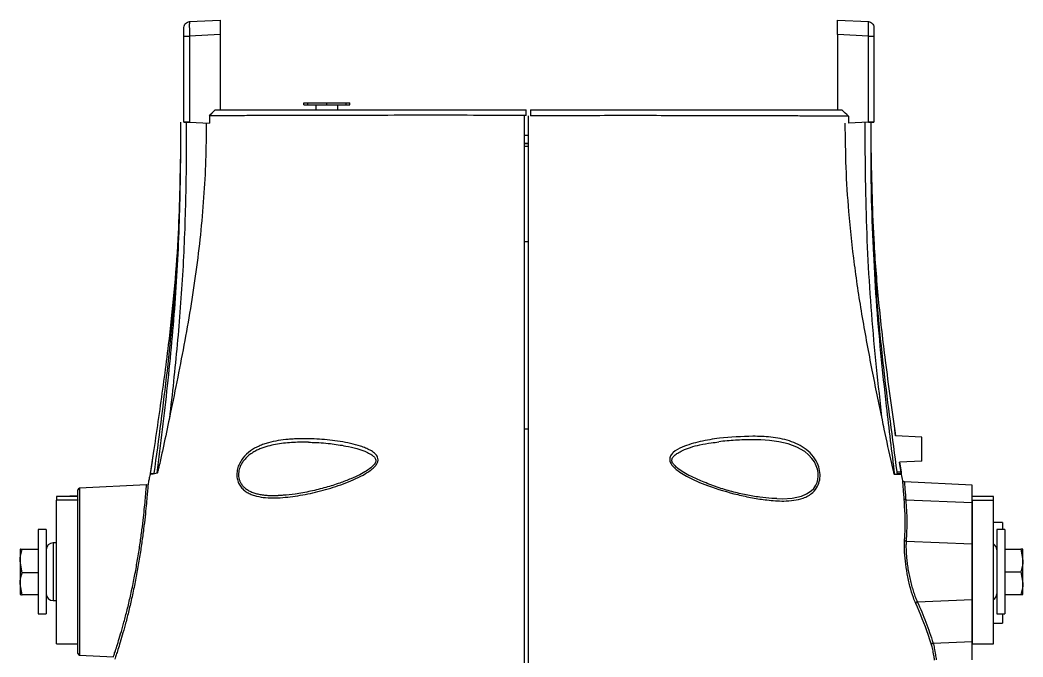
# Model space of a CAD drawing. Extents: x 5 to 346, y -5 to 215.
# Drawn here: x 326.54 to 335.25, y 74.16 to 79.7 of the extents above; entities that cross this region are included whole.
import ezdxf

# ---------------------------------------------------------------- set-up
doc = ezdxf.new("R2010")
doc.units = 0
doc.header["$LTSCALE"] = 0.5
doc.header["$MEASUREMENT"] = 0
doc.layers.get('0').update_dxf_attribs({"linetype": 'CONTINUOUS'})
doc.layers.add('RISER', color=7, linetype='CONTINUOUS')

# ---------------------------------------------------------------- blocks, each defined once
blk = doc.blocks.new('ColorSource Par (top)')
at = {"layer": 'RISER'}
for p, q in [((-2.9279, 4.7863), (-2.6602, 4.8003)), ((2.7048, 4.8003), (2.9724, 4.7863)), ((-2.9752, 3.9152), (-2.9752, 4.6614)), ((-2.6602, 4.6755), (-2.9279, 4.6614)), ((-2.9279, 4.6614), (-2.9279, 3.9152)), ((-2.6602, 4.6755), (-2.6602, 4.0185)), ((2.7048, 4.6755), (2.7048, 4.0185)), ((2.9724, 4.6614), (2.7048, 4.6755)), ((2.9724, 3.9152), (2.9724, 4.6614)), ((3.0198, 4.6614), (3.0198, 3.9152)), ((-2.7547, 3.9681), (-2.7047, 4.0185)), ((-1.9332, 4.0642), (-1.9332, 4.0792)), ((-1.9332, 4.0792), (-1.8996, 4.0792)), ((-1.9332, 4.0642), (-1.8996, 4.0642)), ((-1.8996, 4.0642), (-1.8996, 4.0792)), ((-1.8996, 4.0792), (-1.7332, 4.0792)), ((-1.8996, 4.0642), (-1.7332, 4.0642)), ((-1.8277, 4.0185), (-1.8277, 4.0642)), ((-1.7332, 4.0642), (-1.7332, 4.0792)), ((-1.7332, 4.0792), (-1.5668, 4.0792)), ((-1.7332, 4.0642), (-1.5668, 4.0642)), ((-1.7309, 4.0185), (-0.0808, 4.0185)), ((-1.6387, 4.0185), (-1.6387, 4.0642)), ((-1.5668, 4.0642), (-1.5668, 4.0792)), ((-1.5668, 4.0792), (-1.5332, 4.0792)), ((-1.5668, 4.0642), (-1.5332, 4.0642)), ((-1.5332, 4.0642), (-1.5332, 4.0792)), ((-0.0808, 4.0185), (-0.0002, 4.0185)), ((-0.0002, 3.9689), (-0.0002, 4.0185)), ((0.0348, 4.0185), (0.0348, 3.9678)), ((-2.7548, 3.9682), (-2.7545, 3.9037)), ((-2.9752, 3.9127), (-2.9752, 3.9152)), ((-2.9279, 3.9152), (-2.9278, 3.9127)), ((-2.9278, 3.9127), (-2.7545, 3.9037)), ((2.9724, 3.9127), (2.799, 3.9037)), ((2.9724, 3.9127), (2.9724, 3.9152)), ((3.0198, 3.9152), (3.0198, 3.9127)), ((0.0175, 3.7962), (-0.0175, 3.7962)), ((-0.0175, 3.7293), (0.0175, 3.7299)), ((-0.0175, 3.7265), (0.0175, 3.7271)), ((0.0175, 3.6999), (-0.0175, 3.6993)), ((-0.0175, 2.8739), (0.0175, 2.874)), ((-0.0175, 1.2463), (0.0175, 1.246)), ((-0.0175, 1.2461), (0.0175, 1.2456)), ((3.2096, 1.1863), (3.202, 1.2383)), ((3.4375, 1.1743), (3.2092, 1.1863)), ((3.4375, 0.9647), (3.4375, 1.1743)), ((-3.237, 1.07), (-3.2685, 0.8582)), ((3.4375, 0.9647), (3.2437, 0.9545)), ((3.2218, 0.8725), (3.2563, 0.8707)), ((3.2437, 0.9545), (3.2563, 0.8707)), ((3.2599, 0.8492), (3.2441, 0.9546)), ((3.2584, 0.8556), (3.2255, 0.8573)), ((3.8733, 0.7546), (3.2855, 0.7854)), ((-3.8975, 0.6267), (-3.8975, 0.7141)), ((-3.301, 0.7596), (-3.8833, 0.7291)), ((-3.8833, 0.7291), (-3.8833, -0.7224)), ((3.8733, 0.6043), (3.8733, 0.7546)), ((-3.8975, 0.6562), (-4.0845, 0.6562)), ((-4.0845, 0.6562), (-4.0845, 0.6267)), ((-3.8975, 0.6267), (-4.0845, 0.6267)), ((-4.0845, -0.6233), (-4.0845, 0.6267)), ((-3.8975, 0.6269), (-3.8975, 0.6267)), ((-3.8975, 0.576), (-3.8975, 0.6267)), ((3.2978, 0.6284), (3.8733, 0.6043)), ((4.0603, 0.6562), (3.8733, 0.6562)), ((3.8733, 0.6267), (3.8733, 0.6562)), ((3.8733, 0.6267), (3.8733, -0.6233)), ((3.8733, 0.6267), (4.0603, 0.6267)), ((4.0603, 0.6267), (4.0603, 0.6562)), ((4.0603, -0.6233), (4.0603, 0.6267)), ((-3.8975, -0.573), (-3.8975, 0.576)), ((3.8733, 0.2443), (3.8733, 0.6043)), ((-4.1725, 0.3708), (-4.2425, 0.3708)), ((-4.2425, 0.3708), (-4.2425, -0.3641)), ((-4.1725, 0.3708), (-4.1725, -0.3641)), ((4.1383, 0.4308), (4.0603, 0.4308)), ((4.1583, 0.3708), (4.0883, 0.3708)), ((4.0883, 0.3708), (4.0883, -0.3642)), ((4.1383, 0.4308), (4.1383, 0.3683)), ((4.1583, 0.3708), (4.1583, -0.3642)), ((3.3008, 0.2683), (3.8733, 0.2443)), ((-4.4, 0.2), (-4.3997, 0.2003)), ((-4.4, 0.2), (-4.4, 0.095)), ((-4.2425, 0.1956), (-4.3824, 0.1956)), ((-4.0845, 0.2551), (-4.1135, 0.2545)), ((-4.1135, 0.2545), (-4.1135, -0.2479)), ((3.8733, -0.2377), (3.8733, 0.2443)), ((4.1583, 0.2002), (4.2982, 0.2002)), ((4.2982, 0.2002), (4.3158, 0.1017)), ((4.3158, 0.1017), (4.3158, 0.2002)), ((-4.3824, -0.0056), (-4.4, 0.095)), ((-4.4, 0.095), (-4.4, -0.1017)), ((4.3158, -0.0951), (4.3158, 0.1017)), ((4.1583, 0.0033), (4.2982, 0.0033)), ((4.2982, 0.0033), (4.3158, -0.0951)), ((-4.2425, -0.0056), (-4.3824, -0.0056)), ((-4.3824, -0.1978), (-4.4, -0.1017)), ((-4.4, -0.1017), (-4.4, -0.1935)), ((4.3158, -0.1935), (4.3158, -0.0951)), ((-4.4, -0.1935), (-4.3999, -0.1937)), ((-4.2425, -0.1978), (-4.3824, -0.1978)), ((-4.1135, -0.2479), (-4.0845, -0.2484)), ((3.3979, -0.2576), (3.8733, -0.2377)), ((3.8733, -0.603), (3.8733, -0.2377)), ((4.1583, -0.1935), (4.2982, -0.1935)), ((-4.2425, -0.3641), (-4.2425, -0.3642)), ((-4.2425, -0.3642), (-4.1725, -0.3642)), ((-4.1725, -0.3641), (-4.1725, -0.3642)), ((4.0883, -0.3642), (4.1583, -0.3642)), ((4.1383, -0.3642), (4.1383, -0.4442)), ((4.0603, -0.4442), (4.1383, -0.4442)), ((-3.8975, -0.6233), (-3.8975, -0.573)), ((3.5351, -0.6171), (3.8733, -0.603)), ((3.8733, -0.7624), (3.8733, -0.603)), ((-4.0845, -0.6233), (-3.8975, -0.6233)), ((-3.8975, -0.7075), (-3.8975, -0.6233)), ((3.8733, -0.6233), (4.0603, -0.6233)), ((-3.8833, -0.7224), (-3.5889, -0.7379))]:
    blk.add_line(p, q, dxfattribs=at)
at = {"layer": 'RISER', "flags": 128}
for points in [[(-2.7548, 3.9682), (-2.7423, 3.9808), (-2.7298, 3.9933), (-2.7048, 4.0185)], [(2.7992, 3.9646), (2.785, 3.9781), (2.7708, 3.9916), (2.7425, 4.0185)], [(-2.7547, 3.9681), (-2.7547, 3.9682), (-2.7548, 3.9682)], [(-2.9752, 3.9127), (-2.9743, 3.9127), (-2.9717, 3.9127), (-2.9673, 3.9127), (-2.9615, 3.9127), (-2.9544, 3.9127), (-2.9462, 3.9127), (-2.9372, 3.9127), (-2.9278, 3.9127)], [(2.1765, 0.6396), (2.2259, 0.6383), (2.3104, 0.6437), (2.3916, 0.6614), (2.4347, 0.6794), (2.4744, 0.7055), (2.4972, 0.7282), (2.5164, 0.7562), (2.5268, 0.7794), (2.5339, 0.8056), (2.537, 0.8343), (2.5356, 0.8651), (2.5298, 0.8948), (2.5198, 0.9245), (2.503, 0.9578), (2.4815, 0.9888), (2.4523, 1.0203), (2.4191, 1.0477), (2.3503, 1.0875), (2.2741, 1.1156), (2.1955, 1.1337), (2.114, 1.1446), (2.0387, 1.1496), (1.9622, 1.1511), (1.9622, 1.1511)]]:
    blk.add_lwpolyline(points, dxfattribs=at)
at = {"layer": 'RISER'}
for centre, radius, start, end in [((-2.9515, 13.6559), 9.7407, 269.86064, 270.13936), ((-3.8825, 0.7141), 0.015, 93, 180), ((-3.8996, -4.4784), 5.1379, 89.97612, 92.06191), ((3.297, 0.6423), 0.0139, 201.09312, 273.50806), ((3.3011, 0.2834), 0.0151, 202.63097, 269.12065), ((-4.1125, 0.1946), 0.06, 91, 180), ((4.0283, 0.1945), 0.06, 0, 57.76905), ((-4.1125, -0.1879), 0.06, 180, 269), ((3.4002, -0.2736), 0.0161, 98.34124, 174.27943), ((4.0283, -0.1878), 0.06, 302.23095, 0), ((3.5362, -0.6322), 0.0151, 94.17243, 177.00552), ((-3.8825, -0.7075), 0.015, 180, 267)]:
    blk.add_arc(centre, radius, start, end, dxfattribs=at)
for points, knots in [([(-2.6602, 4.8003), (-2.6602, 4.7992), (-2.6602, 4.7977), (-2.6602, 4.7837), (-2.6602, 4.7698), (-2.6602, 4.7516), (-2.6602, 4.7206), (-2.6602, 4.694), (-2.6602, 4.6755)], [0, 0, 0, 0, 0.273164, 0.38987, 0.5, 0.61013, 0.726835, 1, 1, 1, 1]), ([(2.7048, 4.6755), (2.7048, 4.6789), (2.7048, 4.6855), (2.7048, 4.6953), (2.7048, 4.7046), (2.7048, 4.7135), (2.7048, 4.722), (2.7048, 4.73), (2.7048, 4.7376), (2.7048, 4.7448), (2.7048, 4.7515), (2.7048, 4.7578), (2.7048, 4.7637), (2.7048, 4.7691), (2.7048, 4.7741), (2.7048, 4.7787), (2.7048, 4.7828), (2.7048, 4.7865), (2.7048, 4.7898), (2.7048, 4.7926), (2.7048, 4.795), (2.7048, 4.7969), (2.7048, 4.7984), (2.7048, 4.7995), (2.7048, 4.8002), (2.7048, 4.8002), (2.7048, 4.8003)], [0, 0, 0, 0, 0.050284, 0.098526, 0.144832, 0.189324, 0.232139, 0.273432, 0.313373, 0.352151, 0.389974, 0.427064, 0.463657, 0.5, 0.536342, 0.572936, 0.610026, 0.647849, 0.686627, 0.726568, 0.76786, 0.810676, 0.855168, 0.901474, 0.949715, 1, 1, 1, 1]), ([(-2.9752, 4.6614), (-2.9752, 4.6685), (-2.9752, 4.6839), (-2.9752, 4.7037), (-2.9752, 4.7189), (-2.9752, 4.728), (-2.9752, 4.7352), (-2.9752, 4.7359), (-2.9752, 4.7363)], [0, 0, 0, 0, 0.172101, 0.372363, 0.483949, 0.595481, 0.733863, 1, 1, 1, 1]), ([(-2.9279, 4.7863), (-2.9279, 4.7863), (-2.928, 4.7863), (-2.9283, 4.784), (-2.9288, 4.7718), (-2.929, 4.7532), (-2.9287, 4.7249), (-2.9282, 4.6932), (-2.9279, 4.6708), (-2.9279, 4.6614), (-2.9279, 4.6614)], [0, 0, 0, 0, 0.000012, 0.223504, 0.372081, 0.522631, 0.666136, 0.861239, 0.999988, 1, 1, 1, 1]), ([(2.9724, 4.6614), (2.9726, 4.6783), (2.9728, 4.6953), (2.9731, 4.7196), (2.9732, 4.7274), (2.9734, 4.7423), (2.9735, 4.749), (2.9735, 4.761), (2.9734, 4.766), (2.9732, 4.7743), (2.9731, 4.7775), (2.9728, 4.7846), (2.9726, 4.7863), (2.9724, 4.7863)], [0, 0, 0, 0, 0.25, 0.25, 0.375, 0.375, 0.5, 0.5, 0.625, 0.625, 0.75, 0.75, 1, 1, 1, 1]), ([(2.9724, 4.7863), (2.9787, 4.7859), (2.985, 4.7844), (2.9964, 4.7791), (3.0017, 4.7753), (3.0104, 4.7662), (3.0139, 4.7607), (3.0186, 4.749), (3.0198, 4.7427), (3.0198, 4.7363)], [0, 0, 0, 0, 0.25, 0.25, 0.5, 0.5, 0.75, 0.75, 1, 1, 1, 1]), ([(3.0198, 4.7363), (3.0198, 4.7363), (3.0198, 4.7356), (3.0198, 4.7322), (3.0198, 4.7306), (3.0198, 4.7263), (3.0198, 4.7234), (3.0198, 4.7161), (3.0198, 4.7116), (3.0198, 4.7022), (3.0198, 4.6973), (3.0198, 4.6821), (3.0198, 4.6718), (3.0198, 4.6614)], [0, 0, 0, 0, 0.25, 0.25, 0.375, 0.375, 0.5, 0.5, 0.625, 0.625, 0.75, 0.75, 1, 1, 1, 1]), ([(2.9724, 4.6614), (2.9787, 4.6614), (2.985, 4.6614), (2.9964, 4.6614), (3.0017, 4.6614), (3.0104, 4.6614), (3.0139, 4.6614), (3.0186, 4.6614), (3.0198, 4.6614), (3.0198, 4.6614)], [0, 0, 0, 0, 0.25, 0.25, 0.5, 0.5, 0.75, 0.75, 1, 1, 1, 1]), ([(-2.7047, 4.0185), (-2.7039, 4.0185), (-2.7022, 4.0185), (-2.6875, 4.0185), (-2.6638, 4.0185), (-2.6316, 4.0185), (-2.5935, 4.0185), (-2.5452, 4.0185), (-2.486, 4.0185), (-2.4159, 4.0185), (-2.3355, 4.0185), (-2.2461, 4.0185), (-2.1397, 4.0185), (-2.0153, 4.0185), (-1.8746, 4.0185), (-1.7787, 4.0185), (-1.7309, 4.0185)], [0, 0, 0, 0, 0.083513, 0.166323, 0.248892, 0.31155, 0.374168, 0.436542, 0.499362, 0.561688, 0.62381, 0.686649, 0.749183, 0.831492, 0.916017, 1, 1, 1, 1]), ([(0.0348, 4.0185), (0.0535, 4.0185), (0.1277, 4.0185), (0.3131, 4.0185), (0.7019, 4.0185), (1.0912, 4.0185), (1.4245, 4.0185), (1.5635, 4.0185), (1.674, 4.0185), (1.7365, 4.0185), (1.778, 4.0185), (1.8057, 4.0185), (1.8541, 4.0185), (1.9174, 4.0185), (1.9996, 4.0185), (2.0812, 4.0185), (2.1664, 4.0185), (2.2438, 4.0185), (2.3175, 4.0185), (2.375, 4.0185), (2.4182, 4.0185), (2.4593, 4.0185), (2.5028, 4.0185), (2.5466, 4.0185), (2.5888, 4.0185), (2.6296, 4.0185), (2.6744, 4.0185), (2.7114, 4.0185), (2.7353, 4.0185), (2.7415, 4.0185), (2.7423, 4.0185), (2.7424, 4.0185), (2.7424, 4.0185), (2.7425, 4.0185), (2.7425, 4.0185)], [0, 0, 0, 0, 0.016171, 0.064202, 0.160265, 0.352391, 0.400904, 0.448453, 0.472605, 0.496483, 0.502486, 0.508486, 0.520467, 0.544389, 0.563538, 0.592415, 0.616802, 0.641163, 0.665385, 0.689713, 0.701987, 0.714194, 0.73843, 0.757814, 0.777327, 0.806609, 0.835668, 0.884243, 0.932816, 0.981065, 0.987094, 0.990109, 0.993124, 1, 1, 1, 1]), ([(-1.7329, 3.9707), (-1.8067, 3.9705), (-1.9553, 3.9701), (-2.1358, 3.9697), (-2.2712, 3.9694), (-2.366, 3.9691), (-2.4514, 3.9688), (-2.5258, 3.9686), (-2.5884, 3.9684), (-2.6559, 3.9682), (-2.7129, 3.968), (-2.749, 3.968), (-2.7528, 3.9681), (-2.7547, 3.9681)], [0, 0, 0, 0, 0.124274, 0.250045, 0.313348, 0.377227, 0.440503, 0.50388, 0.567499, 0.630307, 0.755197, 0.877835, 1, 1, 1, 1]), ([(-0.0357, 3.971), (-0.3185, 3.9715), (-0.8843, 3.9725), (-1.45, 3.9713), (-1.7329, 3.9707)], [0, 0, 0, 0, 0.499991, 1, 1, 1, 1]), ([(-0.0002, 3.9689), (-0.0036, 3.9691), (-0.0154, 3.9698), (-0.0272, 3.9705), (-0.0357, 3.971)], [0, 0, 0, 0, 0.281163, 1, 1, 1, 1]), ([(-0.0175, 3.9678), (-0.0175, 3.8357), (-0.0175, 3.7044), (-0.0175, 3.4433), (-0.0175, 3.3135), (-0.0175, 3.0554), (-0.0175, 2.927), (-0.0175, 2.6716), (-0.0175, 2.5445), (-0.0175, 2.2914), (-0.0175, 2.1655), (-0.0175, 1.9152), (-0.0175, 1.7908), (-0.0175, 1.4186), (-0.0175, 1.1719), (-0.0175, 0.6773), (-0.0175, 0.4294), (-0.0175, -0.0711), (-0.0175, -0.3237), (-0.0175, -0.7074), (-0.0175, -0.8358), (-0.0175, -1.0935), (-0.0175, -1.2229), (-0.0175, -1.6123), (-0.0175, -1.8739), (-0.0175, -2.1374)], [0, 0, 0, 0, 0.0625, 0.0625, 0.125, 0.125, 0.1875, 0.1875, 0.25, 0.25, 0.3125, 0.3125, 0.375, 0.375, 0.5, 0.5, 0.625, 0.625, 0.75, 0.75, 0.8125, 0.8125, 0.875, 0.875, 1, 1, 1, 1]), ([(0.0175, -2.1372), (0.0175, -2.1255), (0.0175, -1.883), (0.0175, -1.4111), (0.0175, -0.7296), (0.0175, -0.0557), (0.0175, 0.6081), (0.0175, 1.2688), (0.0175, 1.8735), (0.0175, 2.4293), (0.0175, 2.9351), (0.0175, 3.4483), (0.0175, 3.7948), (0.0175, 3.9678)], [0, 0, 0, 0, 0.005561, 0.115485, 0.225566, 0.33554, 0.447143, 0.5588, 0.670444, 0.752823, 0.835392, 0.917818, 1, 1, 1, 1]), ([(2.1502, 3.9666), (2.1436, 3.9666), (2.1306, 3.9667), (2.1109, 3.9667), (2.0913, 3.9668), (2.0718, 3.9669), (2.0523, 3.9669), (2.0328, 3.967), (2.0135, 3.967), (1.973, 3.9671), (1.9105, 3.9673), (1.84, 3.9675), (1.7906, 3.9676), (1.7628, 3.9677), (1.7218, 3.9678), (1.5787, 3.9682), (1.3338, 3.9687), (1.0067, 3.969), (0.6807, 3.9689), (0.3565, 3.9685), (0.1417, 3.968), (0.0348, 3.9678)], [0, 0, 0, 0, 0.009768, 0.01946, 0.029075, 0.038616, 0.048083, 0.057477, 0.066801, 0.076055, 0.115746, 0.156101, 0.176046, 0.185758, 0.195392, 0.233931, 0.388092, 0.541616, 0.696405, 0.848827, 1, 1, 1, 1]), ([(2.7992, 3.9646), (2.7992, 3.9646), (2.7992, 3.9645), (2.7988, 3.9645), (2.7971, 3.9645), (2.7916, 3.9644), (2.7745, 3.9644), (2.7362, 3.9645), (2.6755, 3.9647), (2.6034, 3.965), (2.5295, 3.9653), (2.4674, 3.9656), (2.3965, 3.9658), (2.324, 3.9661), (2.2457, 3.9663), (2.1881, 3.9665), (2.155, 3.9666), (2.1518, 3.9666)], [0, 0, 0, 0, 0.024152, 0.057597, 0.08271, 0.141443, 0.261206, 0.380007, 0.497924, 0.623321, 0.679355, 0.746414, 0.808597, 0.870212, 0.926945, 0.992955, 1, 1, 1, 1]), ([(-3.2077, 0.8608), (-3.1759, 1.1139), (-3.1452, 1.3672), (-3.0904, 1.8745), (-3.0666, 2.1286), (-3.0396, 2.5104), (-3.0321, 2.6377), (-3.0198, 2.8924), (-3.0151, 3.0199), (-3.0045, 3.4024), (-3.0022, 3.6576), (-3.0025, 3.9127)], [0, 0, 0, 0, 0.25, 0.25, 0.5, 0.5, 0.625, 0.625, 0.75, 0.75, 1, 1, 1, 1]), ([(-2.9551, 3.9127), (-2.9549, 3.6976), (-2.9565, 3.4824), (-2.9659, 3.0522), (-2.9739, 2.8373), (-2.9981, 2.4078), (-3.0144, 2.1932), (-3.0541, 1.7647), (-3.0773, 1.5508), (-3.1023, 1.3371)], [0, 0, 0, 0, 0.25, 0.25, 0.5, 0.5, 0.75, 0.75, 1, 1, 1, 1]), ([(-2.7818, 3.9037), (-2.7818, 3.7956), (-2.7837, 3.6877), (-2.7913, 3.4719), (-2.797, 3.364), (-2.8198, 3.0409), (-2.8426, 2.826), (-2.9011, 2.398), (-2.9366, 2.1849), (-3.0153, 1.7602), (-3.0584, 1.5486), (-3.1023, 1.3371)], [0, 0, 0, 0, 0.125, 0.125, 0.25, 0.25, 0.5, 0.5, 0.75, 0.75, 1, 1, 1, 1]), ([(3.094, 1.323), (3.0641, 1.4677), (3.003, 1.7639), (2.9194, 2.2135), (2.8492, 2.6726), (2.8025, 3.108), (2.776, 3.5187), (2.7731, 3.7752), (2.7717, 3.9036)], [0, 0, 0, 0, 0.170046, 0.348226, 0.526424, 0.70464, 0.85219, 1, 1, 1, 1]), ([(3.094, 1.323), (3.0896, 1.361), (3.0672, 1.5527), (3.0302, 1.8985), (2.9772, 2.5156), (2.9484, 3.1876), (2.9449, 3.705), (2.9451, 3.9127), (2.9451, 3.9127)], [0, 0, 0, 0, 0.044169, 0.223048, 0.401939, 0.75995, 0.999999, 1, 1, 1, 1]), ([(2.9724, 3.9152), (2.9787, 3.9152), (2.985, 3.9152), (2.9964, 3.9152), (3.0017, 3.9152), (3.0104, 3.9152), (3.0139, 3.9152), (3.0186, 3.9152), (3.0198, 3.9152), (3.0198, 3.9152)], [0, 0, 0, 0, 0.25, 0.25, 0.5, 0.5, 0.75, 0.75, 1, 1, 1, 1]), ([(2.9724, 3.9127), (2.9787, 3.9127), (2.985, 3.9127), (2.9964, 3.9127), (3.0017, 3.9127), (3.0104, 3.9127), (3.0139, 3.9127), (3.0185, 3.9127), (3.0198, 3.9127), (3.0198, 3.9127)], [0, 0, 0, 0, 0.25, 0.25, 0.5, 0.5, 0.75, 0.75, 1, 1, 1, 1]), ([(2.9925, 3.9127), (2.9932, 3.7054), (2.9951, 3.1891), (3.0246, 2.5187), (3.0772, 1.9031), (3.1313, 1.3975), (3.1747, 1.0461), (3.1993, 0.848)], [0, 0, 0, 0, 0.202322, 0.503796, 0.654456, 0.805228, 1, 1, 1, 1]), ([(-3.0045, 3.6884), (-3.0095, 3.4236), (-3.0174, 3.005), (-3.0608, 2.434), (-3.1135, 1.9407), (-3.1848, 1.4147), (-3.2406, 1.042), (-3.2686, 0.8556)], [0, 0, 0, 0, 0.278958, 0.440886, 0.602982, 0.801462, 1, 1, 1, 1]), ([(2.9946, 3.6753), (3.0002, 3.3991), (3.0092, 2.9544), (3.059, 2.3427), (3.1221, 1.7888), (3.1778, 1.404), (3.2092, 1.1863)], [0, 0, 0, 0, 0.331324, 0.533553, 0.736021, 1, 1, 1, 1]), ([(-3.2338, 0.8574), (-3.1938, 1.1549), (-3.1334, 1.6047), (-3.0697, 2.2091), (-3.0325, 2.6919), (-3.0108, 3.1525), (-3.007, 3.4595), (-3.0054, 3.5899)], [0, 0, 0, 0, 0.328103, 0.496146, 0.664297, 0.85751, 1, 1, 1, 1]), ([(3.2218, 0.8725), (3.1825, 1.1649), (3.1209, 1.6241), (3.0553, 2.2525), (3.0193, 2.7476), (3.0004, 3.182), (2.9971, 3.4482), (2.9957, 3.5547)], [0, 0, 0, 0, 0.328587, 0.515969, 0.703502, 0.881357, 1, 1, 1, 1]), ([(-3.1023, 1.3371), (-3.1191, 1.2565), (-3.1361, 1.1759), (-3.1622, 1.0554), (-3.1709, 1.0152), (-3.1843, 0.9553), (-3.1888, 0.9353), (-3.1957, 0.9056), (-3.198, 0.8958), (-3.2016, 0.8813), (-3.2028, 0.8764), (-3.2047, 0.8695), (-3.2053, 0.8672), (-3.2062, 0.8641), (-3.2065, 0.8631), (-3.2072, 0.8615), (-3.2075, 0.8608), (-3.2077, 0.8608)], [0, 0, 0, 0, 0.5, 0.5, 0.75, 0.75, 0.875, 0.875, 0.9375, 0.9375, 0.96875, 0.96875, 0.984375, 0.984375, 0.992188, 0.992188, 1, 1, 1, 1]), ([(3.1993, 0.848), (3.1992, 0.8481), (3.1989, 0.8483), (3.1982, 0.8501), (3.196, 0.8573), (3.1879, 0.8891), (3.1585, 1.0184), (3.126, 1.17), (3.0996, 1.2964), (3.094, 1.323)], [0, 0, 0, 0, 0.003514, 0.007958, 0.018618, 0.057865, 0.213504, 0.834158, 1, 1, 1, 1]), ([(-1.9805, 1.1589), (-1.9502, 1.1597), (-1.9199, 1.1598), (-1.8594, 1.1586), (-1.8291, 1.1573), (-1.7384, 1.1515), (-1.678, 1.1451), (-1.5876, 1.1306), (-1.5577, 1.125), (-1.4983, 1.1115), (-1.4689, 1.1038), (-1.4255, 1.0896), (-1.4111, 1.0844), (-1.3831, 1.0729), (-1.3693, 1.0665), (-1.3429, 1.0519), (-1.3303, 1.0438), (-1.3133, 1.0289), (-1.308, 1.0235), (-1.2988, 1.0116), (-1.2949, 1.005), (-1.2896, 0.9909), (-1.2883, 0.9832), (-1.2887, 0.9716), (-1.2892, 0.9677), (-1.291, 0.96), (-1.2922, 0.9562), (-1.2968, 0.9452), (-1.3009, 0.9382), (-1.3103, 0.9252), (-1.3157, 0.9191), (-1.3326, 0.9018), (-1.345, 0.8917), (-1.3708, 0.8729), (-1.3843, 0.8643), (-1.4255, 0.8398), (-1.4537, 0.8256), (-1.5107, 0.7995), (-1.5395, 0.7875), (-1.5976, 0.7652), (-1.6269, 0.7548), (-1.6858, 0.7353), (-1.7153, 0.7263), (-1.8036, 0.7013), (-1.8623, 0.6872), (-1.95, 0.6701), (-1.9793, 0.665), (-2.0377, 0.6565), (-2.0668, 0.6529), (-2.1248, 0.6475), (-2.1536, 0.6457), (-2.2102, 0.6446), (-2.2383, 0.6453), (-2.2928, 0.6501), (-2.3193, 0.6541), (-2.3576, 0.6638), (-2.3701, 0.6677), (-2.3946, 0.6769), (-2.4066, 0.6823), (-2.4293, 0.6948), (-2.4402, 0.7019), (-2.4606, 0.7184), (-2.4701, 0.7277), (-2.4827, 0.7433), (-2.4866, 0.7488), (-2.4939, 0.7605), (-2.4973, 0.7667), (-2.5062, 0.7861), (-2.5107, 0.8), (-2.516, 0.83), (-2.5168, 0.8455), (-2.5151, 0.8692), (-2.514, 0.8772), (-2.5111, 0.893), (-2.5091, 0.9007), (-2.5045, 0.9161), (-2.5017, 0.9237), (-2.4955, 0.9384), (-2.4921, 0.9456), (-2.481, 0.9663), (-2.4723, 0.9794), (-2.4438, 1.0158), (-2.4219, 1.0359), (-2.374, 1.0706), (-2.3488, 1.0845), (-2.3094, 1.1021), (-2.2961, 1.1074), (-2.2689, 1.117), (-2.255, 1.1213), (-2.2132, 1.1329), (-2.1849, 1.1389), (-2.1276, 1.1483), (-2.0987, 1.1517), (-2.0547, 1.1554), (-2.04, 1.1564), (-2.0177, 1.1576), (-2.0103, 1.1579), (-1.9954, 1.1585), (-1.988, 1.1587), (-1.9805, 1.1589)], [0, 0, 0, 0, 0.03125, 0.03125, 0.0625, 0.0625, 0.125, 0.125, 0.15625, 0.15625, 0.1875, 0.1875, 0.203125, 0.203125, 0.21875, 0.21875, 0.234375, 0.234375, 0.242188, 0.242188, 0.25, 0.25, 0.257813, 0.257813, 0.261719, 0.261719, 0.265625, 0.265625, 0.273438, 0.273438, 0.28125, 0.28125, 0.296875, 0.296875, 0.3125, 0.3125, 0.34375, 0.34375, 0.375, 0.375, 0.40625, 0.40625, 0.4375, 0.4375, 0.5, 0.5, 0.53125, 0.53125, 0.5625, 0.5625, 0.59375, 0.59375, 0.625, 0.625, 0.65625, 0.65625, 0.671875, 0.671875, 0.6875, 0.6875, 0.703125, 0.703125, 0.71875, 0.71875, 0.726563, 0.726563, 0.734375, 0.734375, 0.75, 0.75, 0.765625, 0.765625, 0.773438, 0.773438, 0.78125, 0.78125, 0.789062, 0.789062, 0.796875, 0.796875, 0.8125, 0.8125, 0.84375, 0.84375, 0.875, 0.875, 0.890625, 0.890625, 0.90625, 0.90625, 0.9375, 0.9375, 0.96875, 0.96875, 0.984375, 0.984375, 0.992188, 0.992188, 1, 1, 1, 1]), ([(1.9697, 1.1812), (2.0213, 1.1798), (2.1297, 1.1768), (2.2608, 1.1522), (2.363, 1.1123), (2.4354, 1.0681), (2.496, 1.008), (2.5361, 0.9372), (2.5541, 0.8661), (2.5523, 0.8009), (2.5314, 0.7392), (2.4952, 0.6939), (2.4502, 0.6623), (2.3959, 0.6381), (2.3249, 0.6221), (2.2203, 0.6154), (2.0995, 0.6241), (1.9647, 0.6447), (1.7923, 0.6819), (1.5996, 0.7402), (1.4307, 0.8106), (1.3314, 0.869), (1.2845, 0.905), (1.2559, 0.9414), (1.2451, 0.9679), (1.2455, 0.9928), (1.2551, 1.0172), (1.288, 1.0543), (1.3753, 1.0996), (1.512, 1.1379), (1.7188, 1.1735), (1.8722, 1.1782), (1.9697, 1.1812)], [0, 0, 0, 0, 0.050389, 0.105927, 0.13365, 0.162033, 0.191503, 0.21646, 0.236758, 0.257103, 0.27623, 0.301796, 0.320054, 0.338804, 0.369354, 0.400673, 0.450644, 0.492511, 0.5344, 0.620142, 0.681847, 0.702556, 0.725596, 0.735063, 0.744614, 0.751471, 0.758303, 0.769775, 0.799173, 0.852005, 0.905933, 1, 1, 1, 1]), ([(1.9622, 1.1511), (1.9138, 1.1502), (1.8169, 1.1486), (1.72, 1.1384), (1.6715, 1.1333)], [0, 0, 0, 0, 0.49915, 1, 1, 1, 1]), ([(-1.8919, 1.1286), (-1.9188, 1.1289), (-1.969, 1.1295), (-2.0421, 1.1265), (-2.1111, 1.1208), (-2.1795, 1.111), (-2.2364, 1.0983), (-2.282, 1.0843), (-2.317, 1.071), (-2.3511, 1.055), (-2.3859, 1.0347), (-2.4205, 1.0088), (-2.4497, 0.9791), (-2.4717, 0.9484), (-2.4857, 0.9215), (-2.495, 0.8952), (-2.5002, 0.8703), (-2.5017, 0.8442), (-2.4989, 0.8185), (-2.4919, 0.7942), (-2.4803, 0.7703), (-2.4633, 0.7474), (-2.4397, 0.7256), (-2.4109, 0.7071), (-2.3777, 0.6923), (-2.3422, 0.6812), (-2.3049, 0.6734), (-2.2662, 0.6684), (-2.2215, 0.6652), (-2.1892, 0.6654), (-2.1705, 0.6655)], [0, 0, 0, 0, 0.066888, 0.124984, 0.183217, 0.242027, 0.301146, 0.333084, 0.365131, 0.397621, 0.430331, 0.468315, 0.50715, 0.533207, 0.559959, 0.579363, 0.599285, 0.620146, 0.641828, 0.662856, 0.684551, 0.712383, 0.741037, 0.775008, 0.809577, 0.844381, 0.879452, 0.915135, 0.950959, 1, 1, 1, 1]), ([(-1.8919, 1.1285), (-1.8817, 1.1284), (-1.8188, 1.128), (-1.7105, 1.1193), (-1.5807, 1.1), (-1.4807, 1.0773), (-1.4108, 1.0541), (-1.3627, 1.032), (-1.3314, 1.0112), (-1.3136, 0.9922), (-1.3071, 0.9757), (-1.308, 0.9614), (-1.3147, 0.9459), (-1.3293, 0.9264), (-1.3551, 0.903), (-1.3954, 0.8749), (-1.4529, 0.8432), (-1.5301, 0.8079), (-1.6288, 0.7708), (-1.746, 0.7336), (-1.8758, 0.7014), (-1.9995, 0.6795), (-2.0938, 0.6679), (-2.1414, 0.6669), (-2.1558, 0.6666)], [0, 0, 0, 0, 0.019833, 0.122521, 0.210401, 0.273717, 0.320954, 0.353441, 0.377306, 0.395126, 0.406264, 0.414458, 0.42417, 0.437483, 0.458922, 0.487686, 0.527432, 0.579694, 0.644968, 0.724534, 0.811876, 0.901245, 0.970074, 1, 1, 1, 1]), ([(2.1765, 0.6396), (2.1623, 0.64), (2.1139, 0.6411), (2.0248, 0.6505), (1.9088, 0.6694), (1.7854, 0.6987), (1.6581, 0.7376), (1.5383, 0.7832), (1.4407, 0.8261), (1.3691, 0.863), (1.3223, 0.8951), (1.2897, 0.9241), (1.2721, 0.9475), (1.2647, 0.9672), (1.2652, 0.9827), (1.2724, 0.999), (1.2894, 1.0175), (1.319, 1.0372), (1.3652, 1.0621), (1.4293, 1.087), (1.513, 1.1085), (1.5959, 1.1224), (1.6513, 1.1296), (1.6738, 1.1326)], [0, 0, 0, 0, 0.03158, 0.108226, 0.192333, 0.27909, 0.368833, 0.461556, 0.534992, 0.580381, 0.620219, 0.64598, 0.665386, 0.677375, 0.687628, 0.699385, 0.717019, 0.741914, 0.774369, 0.826896, 0.884697, 0.953113, 1, 1, 1, 1]), ([(3.2255, 0.8573), (3.2253, 0.8575), (3.2249, 0.8578), (3.224, 0.8604), (3.2231, 0.8643), (3.2223, 0.8685), (3.2219, 0.8714), (3.2218, 0.8725)], [0, 0, 0, 0, 0.211661, 0.42321, 0.63763, 0.855906, 1, 1, 1, 1]), ([(-3.2698, 0.849), (-3.2729, 0.8355), (-3.2787, 0.8096), (-3.2844, 0.7837), (-3.2871, 0.7713)], [0, 0, 0, 0, 0.521609, 1, 1, 1, 1]), ([(-3.2077, 0.8608), (-3.2243, 0.8566), (-3.2578, 0.8482), (-3.2749, 0.8495), (-3.2696, 0.8489), (-3.2695, 0.8489)], [0, 0, 0, 0, 0.492218, 0.987243, 1, 1, 1, 1]), ([(-3.2686, 0.8556), (-3.2676, 0.8556), (-3.2641, 0.8558), (-3.2524, 0.8564), (-3.2442, 0.8569), (-3.2338, 0.8574)], [0, 0, 0, 0, 0.5, 0.5, 1, 1, 1, 1]), ([(3.2595, 0.8489), (3.2568, 0.8487), (3.2515, 0.8481), (3.2163, 0.8481), (3.1993, 0.848)], [0, 0, 0, 0, 0.517693, 1, 1, 1, 1]), ([(3.2563, 0.8707), (3.2566, 0.869), (3.2571, 0.8655), (3.2577, 0.861), (3.2582, 0.8576), (3.2584, 0.8558), (3.2584, 0.8557), (3.2584, 0.8556)], [0, 0, 0, 0, 0.219092, 0.438319, 0.654051, 0.865263, 1, 1, 1, 1]), ([(3.2717, 0.7957), (3.2717, 0.7959), (3.2678, 0.8137), (3.2638, 0.8314), (3.2598, 0.849)], [0, 0, 0, 0, 0.009733, 1, 1, 1, 1]), ([(3.284, 0.6373), (3.2822, 0.6584), (3.2785, 0.701), (3.2747, 0.7507), (3.2723, 0.7845), (3.2713, 0.7996), (3.2715, 0.7961), (3.2715, 0.7957)], [0, 0, 0, 0, 0.217161, 0.438795, 0.695318, 0.959308, 1, 1, 1, 1]), ([(3.2854, 0.7856), (3.2846, 0.7856), (3.2822, 0.7855), (3.2787, 0.7871), (3.2756, 0.7895), (3.2735, 0.792), (3.2723, 0.7942), (3.2719, 0.7954), (3.2718, 0.7958)], [0, 0, 0, 0, 0.136547, 0.393743, 0.605072, 0.783781, 0.931739, 1, 1, 1, 1]), ([(3.2854, 0.784), (3.2854, 0.7844), (3.2851, 0.7878), (3.2861, 0.7732), (3.2885, 0.7406), (3.2923, 0.6914), (3.296, 0.6496), (3.2978, 0.6284)], [0, 0, 0, 0, 0.0393791, 0.2963025, 0.5606781, 0.7781056, 1, 1, 1, 1]), ([(-3.5888, -0.7356), (-3.589, -0.7362), (-3.5897, -0.7383), (-3.584, -0.7217), (-3.5721, -0.6862), (-3.5545, -0.6317), (-3.5324, -0.5602), (-3.507, -0.4727), (-3.4794, -0.3702), (-3.4511, -0.2557), (-3.4234, -0.1313), (-3.3979, -0.003), (-3.3751, 0.1269), (-3.3559, 0.2514), (-3.3399, 0.3695), (-3.3273, 0.4754), (-3.3175, 0.5687), (-3.3103, 0.6451), (-3.3053, 0.7042), (-3.3026, 0.7389), (-3.3012, 0.7567), (-3.3011, 0.7586), (-3.301, 0.7596)], [0, 0, 0, 0, 0.019407, 0.071272, 0.121659, 0.173454, 0.224983, 0.277891, 0.331567, 0.386739, 0.441396, 0.497668, 0.551717, 0.607394, 0.660399, 0.714975, 0.767403, 0.82136, 0.873682, 0.927518, 0.96352, 1, 1, 1, 1]), ([(-3.2872, 0.7713), (-3.2874, 0.7675), (-3.2879, 0.7609), (-3.2914, 0.715), (-3.2964, 0.656), (-3.3036, 0.5776), (-3.3133, 0.4837), (-3.326, 0.375), (-3.3418, 0.2559), (-3.3611, 0.1279), (-3.3837, -0.0032), (-3.4093, -0.1352), (-3.4368, -0.261), (-3.4652, -0.379), (-3.4927, -0.4829), (-3.5183, -0.5731), (-3.5402, -0.6456), (-3.558, -0.7019), (-3.5697, -0.7378), (-3.5755, -0.7549), (-3.5749, -0.7532), (-3.5747, -0.7528)], [0, 0, 0, 0, 0.072727, 0.12535, 0.1795, 0.232205, 0.286446, 0.339783, 0.394704, 0.449112, 0.505162, 0.560177, 0.616822, 0.670827, 0.726331, 0.778148, 0.831335, 0.88198, 0.93402, 0.984633, 1, 1, 1, 1]), ([(-3.2961, 0.7607), (-3.2963, 0.7606), (-3.2978, 0.7597), (-3.2995, 0.7597), (-3.301, 0.7597)], [0, 0, 0, 0, 0.144385, 1, 1, 1, 1]), ([(-2.1705, 0.6655), (-2.1688, 0.6654), (-2.1639, 0.6653), (-2.1589, 0.6657), (-2.1557, 0.6659)], [0, 0, 0, 0, 0.36171, 1, 1, 1, 1]), ([(3.2871, 0.2776), (3.2876, 0.2836), (3.2897, 0.3135), (3.2958, 0.4331), (3.2892, 0.5473), (3.284, 0.6373)], [0, 0, 0, 0, 0.050105, 0.250534, 1, 1, 1, 1]), ([(3.2978, 0.6284), (3.302, 0.5684), (3.3103, 0.448), (3.304, 0.3283), (3.3008, 0.2683)], [0, 0, 0, 0, 0.499413, 1, 1, 1, 1]), ([(3.3842, -0.272), (3.3773, -0.2557), (3.3602, -0.215), (3.3336, -0.127), (3.309, -0.0159), (3.2926, 0.0966), (3.2844, 0.2016), (3.2862, 0.2523), (3.2871, 0.2776)], [0, 0, 0, 0, 0.121356, 0.303768, 0.48017, 0.653623, 0.826874, 1, 1, 1, 1]), ([(3.3008, 0.2683), (3.3002, 0.2571), (3.2989, 0.2343), (3.2995, 0.1921), (3.3022, 0.1451), (3.3071, 0.0948), (3.3143, 0.0418), (3.3235, -0.0116), (3.3347, -0.0649), (3.3476, -0.1165), (3.362, -0.1654), (3.3755, -0.2045), (3.3876, -0.2353), (3.3945, -0.2501), (3.3979, -0.2576)], [0, 0, 0, 0, 0.085327, 0.173136, 0.258482, 0.346318, 0.431787, 0.519667, 0.606691, 0.69608, 0.786154, 0.878671, 0.938988, 1, 1, 1, 1]), ([(-4.3824, 0.1956), (-4.3845, 0.1959), (-4.3948, 0.1973), (-4.3977, 0.1988), (-4.4, 0.2)], [0, 0, 0, 0, 0.198275, 1, 1, 1, 1]), ([(-4.4, 0.095), (-4.4, 0.0974), (-4.3997, 0.1313), (-4.3907, 0.1646), (-4.3824, 0.1956)], [0, 0, 0, 0, 0.070201, 1, 1, 1, 1]), ([(4.3158, 0.2002), (4.3135, 0.2002), (4.3106, 0.2002), (4.3002, 0.2002), (4.2982, 0.2002)], [0, 0, 0, 0, 0.801725, 1, 1, 1, 1]), ([(4.3158, 0.1017), (4.3157, 0.0994), (4.3155, 0.0662), (4.3065, 0.0336), (4.2982, 0.0033)], [0, 0, 0, 0, 0.070201, 1, 1, 1, 1]), ([(-4.4, -0.1017), (-4.4, -0.0994), (-4.3997, -0.067), (-4.3907, -0.0352), (-4.3824, -0.0056)], [0, 0, 0, 0, 0.070201, 1, 1, 1, 1]), ([(4.3158, -0.0951), (4.3157, -0.0974), (4.3155, -0.1307), (4.3065, -0.1633), (4.2982, -0.1935)], [0, 0, 0, 0, 0.070201, 1, 1, 1, 1]), ([(-4.399, -0.1937), (-4.3969, -0.1948), (-4.3942, -0.1962), (-4.3845, -0.1975), (-4.3824, -0.1978)], [0, 0, 0, 0, 0.787647, 1, 1, 1, 1]), ([(3.3979, -0.2576), (3.4239, -0.3169), (3.476, -0.4356), (3.5154, -0.5566), (3.5351, -0.6171)], [0, 0, 0, 0, 0.499583, 1, 1, 1, 1]), ([(4.2982, -0.1935), (4.3002, -0.1935), (4.3106, -0.1935), (4.3135, -0.1935), (4.3158, -0.1935)], [0, 0, 0, 0, 0.198275, 1, 1, 1, 1]), ([(3.5211, -0.6314), (3.5194, -0.6255), (3.5104, -0.5964), (3.4711, -0.4754), (3.4227, -0.3623), (3.3842, -0.272)], [0, 0, 0, 0, 0.048158, 0.240798, 1, 1, 1, 1]), ([(3.5481, -0.7645), (3.546, -0.751), (3.5409, -0.7185), (3.5316, -0.6699), (3.5246, -0.6442), (3.5211, -0.6314)], [0, 0, 0, 0, 0.261771, 0.631026, 1, 1, 1, 1]), ([(3.5351, -0.6171), (3.5386, -0.6311), (3.5455, -0.6591), (3.5549, -0.7122), (3.56, -0.7477), (3.5621, -0.7624)], [0, 0, 0, 0, 0.369175, 0.738321, 1, 1, 1, 1])]:
    blk.add_open_spline(points, degree=3, knots=knots, dxfattribs=at)
for points in [[(-2.9752, 4.7363), (-2.9745, 4.7427), (-2.9731, 4.7553), (-2.9623, 4.7715), (-2.9467, 4.7832), (-2.9341, 4.7852), (-2.9279, 4.7863)], [(-2.9752, 4.6614), (-2.9745, 4.6614), (-2.9731, 4.6614), (-2.9623, 4.6614), (-2.9467, 4.6614), (-2.9341, 4.6614), (-2.9279, 4.6614)], [(2.7992, 3.9646), (2.7991, 3.9443), (2.799, 3.924), (2.799, 3.9037)]]:
    blk.add_open_spline(points, degree=3, dxfattribs=at)

msp = doc.modelspace()

# ---------------------------------------------------------------- block references
msp.add_blockref('ColorSource Par (top)', (330.9356, 74.8978))

doc.saveas('drawing.dxf')
